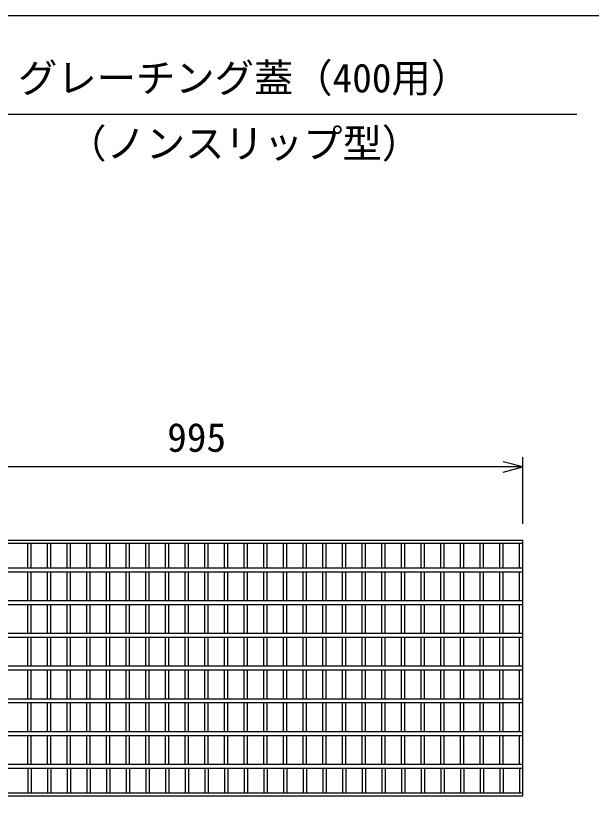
# Model space of a CAD drawing. Units: millimetres, scale not verified. Extents: x -16800 to 16800, y -5940 to 5940.
# Drawn here: x -2256 to -1379, y 1122 to 2335 of the extents above; entities that cross this region are included whole.
import ezdxf
from ezdxf.enums import TextEntityAlignment as Align

# ---------------------------------------------------------------- set-up
doc = ezdxf.new("R2010")
doc.units = ezdxf.units.MM
doc.header["$LTSCALE"] = 20
for name, color, linetype, lineweight in [('0-0_DIM', 7, 'Continuous', 25), ('0-2_HATCH', 6, 'Continuous', 25), ('0-6_TXT', 7, 'Continuous', 25)]:
    doc.layers.add(name, color=color, linetype=linetype, lineweight=lineweight)
doc.styles.add('ＭＳ ゴシック', font='')
doc.styles.get('ＭＳ ゴシック').set_extended_font_data('MS Gothic')

msp = doc.modelspace()

# ---------------------------------------------------------------- linework, layer by layer
at = {"layer": '0-0_DIM'}
for p, q in [((-1483.07, 1559.31), (-1483.07, 1660.9)), ((-1483.07, 1645.9), (-2478.07, 1645.9))]:
    msp.add_line(p, q, dxfattribs=at)
msp.add_lwpolyline([(-1513.07, 1637.86), (-1483.07, 1645.9), (-1513.07, 1653.94)], dxfattribs=at)
at = {"layer": '0-2_HATCH'}
for p, q in [((-2478.07, 1534.09), (-1483.07, 1534.09)), ((-2478.07, 1529.59), (-1483.07, 1529.59)), ((-2238.07, 1492.09), (-2238.07, 1529.59)), ((-2233.07, 1492.09), (-2233.07, 1529.59)), ((-2208.07, 1492.09), (-2208.07, 1529.59)), ((-2203.07, 1492.09), (-2203.07, 1529.59)), ((-2178.07, 1492.09), (-2178.07, 1529.59)), ((-2173.07, 1492.09), (-2173.07, 1529.59)), ((-2148.07, 1492.09), (-2148.07, 1529.59)), ((-2143.07, 1492.09), (-2143.07, 1529.59)), ((-2118.07, 1492.09), (-2118.07, 1529.59)), ((-2113.07, 1492.09), (-2113.07, 1529.59)), ((-2088.07, 1492.09), (-2088.07, 1529.59)), ((-2083.07, 1492.09), (-2083.07, 1529.59)), ((-2058.07, 1492.09), (-2058.07, 1529.59)), ((-2053.07, 1492.09), (-2053.07, 1529.59)), ((-2028.07, 1492.09), (-2028.07, 1529.59)), ((-2023.07, 1492.09), (-2023.07, 1529.59)), ((-1998.07, 1492.09), (-1998.07, 1529.59)), ((-1993.07, 1492.09), (-1993.07, 1529.59)), ((-1968.07, 1492.09), (-1968.07, 1529.59)), ((-1963.07, 1492.09), (-1963.07, 1529.59)), ((-1938.07, 1492.09), (-1938.07, 1529.59)), ((-1933.07, 1492.09), (-1933.07, 1529.59)), ((-1908.07, 1492.09), (-1908.07, 1529.59)), ((-1903.07, 1492.09), (-1903.07, 1529.59)), ((-1878.07, 1492.09), (-1878.07, 1529.59)), ((-1873.07, 1492.09), (-1873.07, 1529.59)), ((-1848.07, 1492.09), (-1848.07, 1529.59)), ((-1843.07, 1492.09), (-1843.07, 1529.59)), ((-1818.07, 1492.09), (-1818.07, 1529.59)), ((-1813.07, 1492.09), (-1813.07, 1529.59)), ((-1788.07, 1492.09), (-1788.07, 1529.59)), ((-1783.07, 1492.09), (-1783.07, 1529.59)), ((-1758.07, 1492.09), (-1758.07, 1529.59)), ((-1753.07, 1492.09), (-1753.07, 1529.59)), ((-1728.07, 1492.09), (-1728.07, 1529.59)), ((-1723.07, 1492.09), (-1723.07, 1529.59)), ((-1698.07, 1492.09), (-1698.07, 1529.59)), ((-1693.07, 1492.09), (-1693.07, 1529.59)), ((-1668.07, 1492.09), (-1668.07, 1529.59)), ((-1663.07, 1492.09), (-1663.07, 1529.59)), ((-1638.07, 1492.09), (-1638.07, 1529.59)), ((-1633.07, 1492.09), (-1633.07, 1529.59)), ((-1608.07, 1492.09), (-1608.07, 1529.59)), ((-1603.07, 1492.09), (-1603.07, 1529.59)), ((-1578.07, 1492.09), (-1578.07, 1529.59)), ((-1573.07, 1492.09), (-1573.07, 1529.59)), ((-1548.07, 1492.09), (-1548.07, 1529.59)), ((-1543.07, 1492.09), (-1543.07, 1529.59)), ((-1518.07, 1492.09), (-1518.07, 1529.59)), ((-1513.07, 1492.09), (-1513.07, 1529.59)), ((-1488.07, 1492.09), (-1488.07, 1529.59)), ((-1483.07, 1144.09), (-1483.07, 1534.09)), ((-2478.07, 1492.09), (-1483.07, 1492.09)), ((-2478.07, 1486.09), (-1483.07, 1486.09)), ((-2238.07, 1442.09), (-2238.07, 1486.09)), ((-2233.07, 1442.09), (-2233.07, 1486.09)), ((-2208.07, 1442.09), (-2208.07, 1486.09)), ((-2203.07, 1442.09), (-2203.07, 1486.09)), ((-2178.07, 1442.09), (-2178.07, 1486.09)), ((-2173.07, 1442.09), (-2173.07, 1486.09)), ((-2148.07, 1442.09), (-2148.07, 1486.09)), ((-2143.07, 1442.09), (-2143.07, 1486.09)), ((-2118.07, 1442.09), (-2118.07, 1486.09)), ((-2113.07, 1442.09), (-2113.07, 1486.09)), ((-2088.07, 1442.09), (-2088.07, 1486.09)), ((-2083.07, 1442.09), (-2083.07, 1486.09)), ((-2058.07, 1442.09), (-2058.07, 1486.09)), ((-2053.07, 1442.09), (-2053.07, 1486.09)), ((-2028.07, 1442.09), (-2028.07, 1486.09)), ((-2023.07, 1442.09), (-2023.07, 1486.09)), ((-1998.07, 1442.09), (-1998.07, 1486.09)), ((-1993.07, 1442.09), (-1993.07, 1486.09)), ((-1968.07, 1442.09), (-1968.07, 1486.09)), ((-1963.07, 1442.09), (-1963.07, 1486.09)), ((-1938.07, 1442.09), (-1938.07, 1486.09)), ((-1933.07, 1442.09), (-1933.07, 1486.09)), ((-1908.07, 1442.09), (-1908.07, 1486.09)), ((-1903.07, 1442.09), (-1903.07, 1486.09)), ((-1878.07, 1442.09), (-1878.07, 1486.09)), ((-1873.07, 1442.09), (-1873.07, 1486.09)), ((-1848.07, 1442.09), (-1848.07, 1486.09)), ((-1843.07, 1442.09), (-1843.07, 1486.09)), ((-1818.07, 1442.09), (-1818.07, 1486.09)), ((-1813.07, 1442.09), (-1813.07, 1486.09)), ((-1788.07, 1442.09), (-1788.07, 1486.09)), ((-1783.07, 1442.09), (-1783.07, 1486.09)), ((-1758.07, 1442.09), (-1758.07, 1486.09)), ((-1753.07, 1442.09), (-1753.07, 1486.09)), ((-1728.07, 1442.09), (-1728.07, 1486.09)), ((-1723.07, 1442.09), (-1723.07, 1486.09)), ((-1698.07, 1442.09), (-1698.07, 1486.09)), ((-1693.07, 1442.09), (-1693.07, 1486.09)), ((-1668.07, 1442.09), (-1668.07, 1486.09)), ((-1663.07, 1442.09), (-1663.07, 1486.09)), ((-1638.07, 1442.09), (-1638.07, 1486.09)), ((-1633.07, 1442.09), (-1633.07, 1486.09)), ((-1608.07, 1442.09), (-1608.07, 1486.09)), ((-1603.07, 1442.09), (-1603.07, 1486.09)), ((-1578.07, 1442.09), (-1578.07, 1486.09)), ((-1573.07, 1442.09), (-1573.07, 1486.09)), ((-1548.07, 1442.09), (-1548.07, 1486.09)), ((-1543.07, 1442.09), (-1543.07, 1486.09)), ((-1518.07, 1442.09), (-1518.07, 1486.09)), ((-1513.07, 1442.09), (-1513.07, 1486.09)), ((-1488.07, 1442.09), (-1488.07, 1486.09)), ((-2478.07, 1442.09), (-1483.07, 1442.09)), ((-2478.07, 1436.09), (-1483.07, 1436.09)), ((-2238.07, 1392.09), (-2238.07, 1436.09)), ((-2233.07, 1392.09), (-2233.07, 1436.09)), ((-2208.07, 1392.09), (-2208.07, 1436.09)), ((-2203.07, 1392.09), (-2203.07, 1436.09)), ((-2178.07, 1392.09), (-2178.07, 1436.09)), ((-2173.07, 1392.09), (-2173.07, 1436.09)), ((-2148.07, 1392.09), (-2148.07, 1436.09)), ((-2143.07, 1392.09), (-2143.07, 1436.09)), ((-2118.07, 1392.09), (-2118.07, 1436.09)), ((-2113.07, 1392.09), (-2113.07, 1436.09)), ((-2088.07, 1392.09), (-2088.07, 1436.09)), ((-2083.07, 1392.09), (-2083.07, 1436.09)), ((-2058.07, 1392.09), (-2058.07, 1436.09)), ((-2053.07, 1392.09), (-2053.07, 1436.09)), ((-2028.07, 1392.09), (-2028.07, 1436.09)), ((-2023.07, 1392.09), (-2023.07, 1436.09)), ((-1998.07, 1392.09), (-1998.07, 1436.09)), ((-1993.07, 1392.09), (-1993.07, 1436.09)), ((-1968.07, 1392.09), (-1968.07, 1436.09)), ((-1963.07, 1392.09), (-1963.07, 1436.09)), ((-1938.07, 1392.09), (-1938.07, 1436.09)), ((-1933.07, 1392.09), (-1933.07, 1436.09)), ((-1908.07, 1392.09), (-1908.07, 1436.09)), ((-1903.07, 1392.09), (-1903.07, 1436.09)), ((-1878.07, 1392.09), (-1878.07, 1436.09)), ((-1873.07, 1392.09), (-1873.07, 1436.09)), ((-1848.07, 1392.09), (-1848.07, 1436.09)), ((-1843.07, 1392.09), (-1843.07, 1436.09)), ((-1818.07, 1392.09), (-1818.07, 1436.09)), ((-1813.07, 1392.09), (-1813.07, 1436.09)), ((-1788.07, 1392.09), (-1788.07, 1436.09)), ((-1783.07, 1392.09), (-1783.07, 1436.09)), ((-1758.07, 1392.09), (-1758.07, 1436.09)), ((-1753.07, 1392.09), (-1753.07, 1436.09)), ((-1728.07, 1392.09), (-1728.07, 1436.09)), ((-1723.07, 1392.09), (-1723.07, 1436.09)), ((-1698.07, 1392.09), (-1698.07, 1436.09)), ((-1693.07, 1392.09), (-1693.07, 1436.09)), ((-1668.07, 1392.09), (-1668.07, 1436.09)), ((-1663.07, 1392.09), (-1663.07, 1436.09)), ((-1638.07, 1392.09), (-1638.07, 1436.09)), ((-1633.07, 1392.09), (-1633.07, 1436.09)), ((-1608.07, 1392.09), (-1608.07, 1436.09)), ((-1603.07, 1392.09), (-1603.07, 1436.09)), ((-1578.07, 1392.09), (-1578.07, 1436.09)), ((-1573.07, 1392.09), (-1573.07, 1436.09)), ((-1548.07, 1392.09), (-1548.07, 1436.09)), ((-1543.07, 1392.09), (-1543.07, 1436.09)), ((-1518.07, 1392.09), (-1518.07, 1436.09)), ((-1513.07, 1392.09), (-1513.07, 1436.09)), ((-1488.07, 1392.09), (-1488.07, 1436.09)), ((-2478.07, 1392.09), (-1483.07, 1392.09)), ((-2478.07, 1386.09), (-1483.07, 1386.09)), ((-2238.07, 1342.09), (-2238.07, 1386.09)), ((-2233.07, 1342.09), (-2233.07, 1386.09)), ((-2208.07, 1342.09), (-2208.07, 1386.09)), ((-2203.07, 1342.09), (-2203.07, 1386.09)), ((-2178.07, 1342.09), (-2178.07, 1386.09)), ((-2173.07, 1342.09), (-2173.07, 1386.09)), ((-2148.07, 1342.09), (-2148.07, 1386.09)), ((-2143.07, 1342.09), (-2143.07, 1386.09)), ((-2118.07, 1342.09), (-2118.07, 1386.09)), ((-2113.07, 1342.09), (-2113.07, 1386.09)), ((-2088.07, 1342.09), (-2088.07, 1386.09)), ((-2083.07, 1342.09), (-2083.07, 1386.09)), ((-2058.07, 1342.09), (-2058.07, 1386.09)), ((-2053.07, 1342.09), (-2053.07, 1386.09)), ((-2028.07, 1342.09), (-2028.07, 1386.09)), ((-2023.07, 1342.09), (-2023.07, 1386.09)), ((-1998.07, 1342.09), (-1998.07, 1386.09)), ((-1993.07, 1342.09), (-1993.07, 1386.09)), ((-1968.07, 1342.09), (-1968.07, 1386.09)), ((-1963.07, 1342.09), (-1963.07, 1386.09)), ((-1938.07, 1342.09), (-1938.07, 1386.09)), ((-1933.07, 1342.09), (-1933.07, 1386.09)), ((-1908.07, 1342.09), (-1908.07, 1386.09)), ((-1903.07, 1342.09), (-1903.07, 1386.09)), ((-1878.07, 1342.09), (-1878.07, 1386.09)), ((-1873.07, 1342.09), (-1873.07, 1386.09)), ((-1848.07, 1342.09), (-1848.07, 1386.09)), ((-1843.07, 1342.09), (-1843.07, 1386.09)), ((-1818.07, 1342.09), (-1818.07, 1386.09)), ((-1813.07, 1342.09), (-1813.07, 1386.09)), ((-1788.07, 1342.09), (-1788.07, 1386.09)), ((-1783.07, 1342.09), (-1783.07, 1386.09)), ((-1758.07, 1342.09), (-1758.07, 1386.09)), ((-1753.07, 1342.09), (-1753.07, 1386.09)), ((-1728.07, 1342.09), (-1728.07, 1386.09)), ((-1723.07, 1342.09), (-1723.07, 1386.09)), ((-1698.07, 1342.09), (-1698.07, 1386.09)), ((-1693.07, 1342.09), (-1693.07, 1386.09)), ((-1668.07, 1342.09), (-1668.07, 1386.09)), ((-1663.07, 1342.09), (-1663.07, 1386.09)), ((-1638.07, 1342.09), (-1638.07, 1386.09)), ((-1633.07, 1342.09), (-1633.07, 1386.09)), ((-1608.07, 1342.09), (-1608.07, 1386.09)), ((-1603.07, 1342.09), (-1603.07, 1386.09)), ((-1578.07, 1342.09), (-1578.07, 1386.09)), ((-1573.07, 1342.09), (-1573.07, 1386.09)), ((-1548.07, 1342.09), (-1548.07, 1386.09)), ((-1543.07, 1342.09), (-1543.07, 1386.09)), ((-1518.07, 1342.09), (-1518.07, 1386.09)), ((-1513.07, 1342.09), (-1513.07, 1386.09)), ((-1488.07, 1342.09), (-1488.07, 1386.09)), ((-2478.07, 1342.09), (-1483.07, 1342.09)), ((-2478.07, 1336.09), (-1483.07, 1336.09)), ((-2238.07, 1292.09), (-2238.07, 1336.09)), ((-2233.07, 1292.09), (-2233.07, 1336.09)), ((-2208.07, 1292.09), (-2208.07, 1336.09)), ((-2203.07, 1292.09), (-2203.07, 1336.09)), ((-2178.07, 1292.09), (-2178.07, 1336.09)), ((-2173.07, 1292.09), (-2173.07, 1336.09)), ((-2148.07, 1292.09), (-2148.07, 1336.09)), ((-2143.07, 1292.09), (-2143.07, 1336.09)), ((-2118.07, 1292.09), (-2118.07, 1336.09)), ((-2113.07, 1292.09), (-2113.07, 1336.09)), ((-2088.07, 1292.09), (-2088.07, 1336.09)), ((-2083.07, 1292.09), (-2083.07, 1336.09)), ((-2058.07, 1292.09), (-2058.07, 1336.09)), ((-2053.07, 1292.09), (-2053.07, 1336.09)), ((-2028.07, 1292.09), (-2028.07, 1336.09)), ((-2023.07, 1292.09), (-2023.07, 1336.09)), ((-1998.07, 1292.09), (-1998.07, 1336.09)), ((-1993.07, 1292.09), (-1993.07, 1336.09)), ((-1968.07, 1292.09), (-1968.07, 1336.09)), ((-1963.07, 1292.09), (-1963.07, 1336.09)), ((-1938.07, 1292.09), (-1938.07, 1336.09)), ((-1933.07, 1292.09), (-1933.07, 1336.09)), ((-1908.07, 1292.09), (-1908.07, 1336.09)), ((-1903.07, 1292.09), (-1903.07, 1336.09)), ((-1878.07, 1292.09), (-1878.07, 1336.09)), ((-1873.07, 1292.09), (-1873.07, 1336.09)), ((-1848.07, 1292.09), (-1848.07, 1336.09)), ((-1843.07, 1292.09), (-1843.07, 1336.09)), ((-1818.07, 1292.09), (-1818.07, 1336.09)), ((-1813.07, 1292.09), (-1813.07, 1336.09)), ((-1788.07, 1292.09), (-1788.07, 1336.09)), ((-1783.07, 1292.09), (-1783.07, 1336.09)), ((-1758.07, 1292.09), (-1758.07, 1336.09)), ((-1753.07, 1292.09), (-1753.07, 1336.09)), ((-1728.07, 1292.09), (-1728.07, 1336.09)), ((-1723.07, 1292.09), (-1723.07, 1336.09)), ((-1698.07, 1292.09), (-1698.07, 1336.09)), ((-1693.07, 1292.09), (-1693.07, 1336.09)), ((-1668.07, 1292.09), (-1668.07, 1336.09)), ((-1663.07, 1292.09), (-1663.07, 1336.09)), ((-1638.07, 1292.09), (-1638.07, 1336.09)), ((-1633.07, 1292.09), (-1633.07, 1336.09)), ((-1608.07, 1292.09), (-1608.07, 1336.09)), ((-1603.07, 1292.09), (-1603.07, 1336.09)), ((-1578.07, 1292.09), (-1578.07, 1336.09)), ((-1573.07, 1292.09), (-1573.07, 1336.09)), ((-1548.07, 1292.09), (-1548.07, 1336.09)), ((-1543.07, 1292.09), (-1543.07, 1336.09)), ((-1518.07, 1292.09), (-1518.07, 1336.09)), ((-1513.07, 1292.09), (-1513.07, 1336.09)), ((-1488.07, 1292.09), (-1488.07, 1336.09)), ((-2478.07, 1292.09), (-1483.07, 1292.09)), ((-2478.07, 1286.09), (-1483.07, 1286.09)), ((-2238.07, 1242.09), (-2238.07, 1286.09)), ((-2233.07, 1242.09), (-2233.07, 1286.09)), ((-2208.07, 1242.09), (-2208.07, 1286.09)), ((-2203.07, 1242.09), (-2203.07, 1286.09)), ((-2178.07, 1242.09), (-2178.07, 1286.09)), ((-2173.07, 1242.09), (-2173.07, 1286.09)), ((-2148.07, 1242.09), (-2148.07, 1286.09)), ((-2143.07, 1242.09), (-2143.07, 1286.09)), ((-2118.07, 1242.09), (-2118.07, 1286.09)), ((-2113.07, 1242.09), (-2113.07, 1286.09)), ((-2088.07, 1242.09), (-2088.07, 1286.09)), ((-2083.07, 1242.09), (-2083.07, 1286.09)), ((-2058.07, 1242.09), (-2058.07, 1286.09)), ((-2053.07, 1242.09), (-2053.07, 1286.09)), ((-2028.07, 1242.09), (-2028.07, 1286.09)), ((-2023.07, 1242.09), (-2023.07, 1286.09)), ((-1998.07, 1242.09), (-1998.07, 1286.09)), ((-1993.07, 1242.09), (-1993.07, 1286.09)), ((-1968.07, 1242.09), (-1968.07, 1286.09)), ((-1963.07, 1242.09), (-1963.07, 1286.09)), ((-1938.07, 1242.09), (-1938.07, 1286.09)), ((-1933.07, 1242.09), (-1933.07, 1286.09)), ((-1908.07, 1242.09), (-1908.07, 1286.09)), ((-1903.07, 1242.09), (-1903.07, 1286.09)), ((-1878.07, 1242.09), (-1878.07, 1286.09)), ((-1873.07, 1242.09), (-1873.07, 1286.09)), ((-1848.07, 1242.09), (-1848.07, 1286.09)), ((-1843.07, 1242.09), (-1843.07, 1286.09)), ((-1818.07, 1242.09), (-1818.07, 1286.09)), ((-1813.07, 1242.09), (-1813.07, 1286.09)), ((-1788.07, 1242.09), (-1788.07, 1286.09)), ((-1783.07, 1242.09), (-1783.07, 1286.09)), ((-1758.07, 1242.09), (-1758.07, 1286.09)), ((-1753.07, 1242.09), (-1753.07, 1286.09)), ((-1728.07, 1242.09), (-1728.07, 1286.09)), ((-1723.07, 1242.09), (-1723.07, 1286.09)), ((-1698.07, 1242.09), (-1698.07, 1286.09)), ((-1693.07, 1242.09), (-1693.07, 1286.09)), ((-1668.07, 1242.09), (-1668.07, 1286.09)), ((-1663.07, 1242.09), (-1663.07, 1286.09)), ((-1638.07, 1242.09), (-1638.07, 1286.09)), ((-1633.07, 1242.09), (-1633.07, 1286.09)), ((-1608.07, 1242.09), (-1608.07, 1286.09)), ((-1603.07, 1242.09), (-1603.07, 1286.09)), ((-1578.07, 1242.09), (-1578.07, 1286.09)), ((-1573.07, 1242.09), (-1573.07, 1286.09)), ((-1548.07, 1242.09), (-1548.07, 1286.09)), ((-1543.07, 1242.09), (-1543.07, 1286.09)), ((-1518.07, 1242.09), (-1518.07, 1286.09)), ((-1513.07, 1242.09), (-1513.07, 1286.09)), ((-1488.07, 1242.09), (-1488.07, 1286.09)), ((-2478.07, 1242.09), (-1483.07, 1242.09)), ((-2478.07, 1236.09), (-1483.07, 1236.09)), ((-2238.07, 1192.09), (-2238.07, 1236.09)), ((-2233.07, 1192.09), (-2233.07, 1236.09)), ((-2208.07, 1192.09), (-2208.07, 1236.09)), ((-2203.07, 1192.09), (-2203.07, 1236.09)), ((-2178.07, 1192.09), (-2178.07, 1236.09)), ((-2173.07, 1192.09), (-2173.07, 1236.09)), ((-2148.07, 1192.09), (-2148.07, 1236.09)), ((-2143.07, 1192.09), (-2143.07, 1236.09)), ((-2118.07, 1192.09), (-2118.07, 1236.09)), ((-2113.07, 1192.09), (-2113.07, 1236.09)), ((-2088.07, 1192.09), (-2088.07, 1236.09)), ((-2083.07, 1192.09), (-2083.07, 1236.09)), ((-2058.07, 1192.09), (-2058.07, 1236.09)), ((-2053.07, 1192.09), (-2053.07, 1236.09)), ((-2028.07, 1192.09), (-2028.07, 1236.09)), ((-2023.07, 1192.09), (-2023.07, 1236.09)), ((-1998.07, 1192.09), (-1998.07, 1236.09)), ((-1993.07, 1192.09), (-1993.07, 1236.09)), ((-1968.07, 1192.09), (-1968.07, 1236.09)), ((-1963.07, 1192.09), (-1963.07, 1236.09)), ((-1938.07, 1192.09), (-1938.07, 1236.09)), ((-1933.07, 1192.09), (-1933.07, 1236.09)), ((-1908.07, 1192.09), (-1908.07, 1236.09)), ((-1903.07, 1192.09), (-1903.07, 1236.09)), ((-1878.07, 1192.09), (-1878.07, 1236.09)), ((-1873.07, 1192.09), (-1873.07, 1236.09)), ((-1848.07, 1192.09), (-1848.07, 1236.09)), ((-1843.07, 1192.09), (-1843.07, 1236.09)), ((-1818.07, 1192.09), (-1818.07, 1236.09)), ((-1813.07, 1192.09), (-1813.07, 1236.09)), ((-1788.07, 1192.09), (-1788.07, 1236.09)), ((-1783.07, 1192.09), (-1783.07, 1236.09)), ((-1758.07, 1192.09), (-1758.07, 1236.09)), ((-1753.07, 1192.09), (-1753.07, 1236.09)), ((-1728.07, 1192.09), (-1728.07, 1236.09)), ((-1723.07, 1192.09), (-1723.07, 1236.09)), ((-1698.07, 1192.09), (-1698.07, 1236.09)), ((-1693.07, 1192.09), (-1693.07, 1236.09)), ((-1668.07, 1192.09), (-1668.07, 1236.09)), ((-1663.07, 1192.09), (-1663.07, 1236.09)), ((-1638.07, 1192.09), (-1638.07, 1236.09)), ((-1633.07, 1192.09), (-1633.07, 1236.09)), ((-1608.07, 1192.09), (-1608.07, 1236.09)), ((-1603.07, 1192.09), (-1603.07, 1236.09)), ((-1578.07, 1192.09), (-1578.07, 1236.09)), ((-1573.07, 1192.09), (-1573.07, 1236.09)), ((-1548.07, 1192.09), (-1548.07, 1236.09)), ((-1543.07, 1192.09), (-1543.07, 1236.09)), ((-1518.07, 1192.09), (-1518.07, 1236.09)), ((-1513.07, 1192.09), (-1513.07, 1236.09)), ((-1488.07, 1192.09), (-1488.07, 1236.09)), ((-2478.07, 1192.09), (-1483.07, 1192.09)), ((-2478.07, 1186.09), (-1483.07, 1186.09)), ((-2238.07, 1186.09), (-2238.07, 1148.59)), ((-2233.07, 1186.09), (-2233.07, 1148.59)), ((-2208.07, 1186.09), (-2208.07, 1148.59)), ((-2203.07, 1186.09), (-2203.07, 1148.59)), ((-2178.07, 1186.09), (-2178.07, 1148.59)), ((-2173.07, 1186.09), (-2173.07, 1148.59)), ((-2148.07, 1186.09), (-2148.07, 1148.59)), ((-2143.07, 1186.09), (-2143.07, 1148.59)), ((-2118.07, 1186.09), (-2118.07, 1148.59)), ((-2113.07, 1186.09), (-2113.07, 1148.59)), ((-2088.07, 1186.09), (-2088.07, 1148.59)), ((-2083.07, 1186.09), (-2083.07, 1148.59)), ((-2058.07, 1186.09), (-2058.07, 1148.59)), ((-2053.07, 1186.09), (-2053.07, 1148.59)), ((-2028.07, 1186.09), (-2028.07, 1148.59)), ((-2023.07, 1186.09), (-2023.07, 1148.59)), ((-1998.07, 1186.09), (-1998.07, 1148.59)), ((-1993.07, 1186.09), (-1993.07, 1148.59)), ((-1968.07, 1186.09), (-1968.07, 1148.59)), ((-1963.07, 1186.09), (-1963.07, 1148.59)), ((-1938.07, 1186.09), (-1938.07, 1148.59)), ((-1933.07, 1186.09), (-1933.07, 1148.59)), ((-1908.07, 1186.09), (-1908.07, 1148.59)), ((-1903.07, 1186.09), (-1903.07, 1148.59)), ((-1878.07, 1186.09), (-1878.07, 1148.59)), ((-1873.07, 1186.09), (-1873.07, 1148.59)), ((-1848.07, 1186.09), (-1848.07, 1148.59)), ((-1843.07, 1186.09), (-1843.07, 1148.59)), ((-1818.07, 1186.09), (-1818.07, 1148.59)), ((-1813.07, 1186.09), (-1813.07, 1148.59)), ((-1788.07, 1186.09), (-1788.07, 1148.59)), ((-1783.07, 1186.09), (-1783.07, 1148.59)), ((-1758.07, 1186.09), (-1758.07, 1148.59)), ((-1753.07, 1186.09), (-1753.07, 1148.59)), ((-1728.07, 1186.09), (-1728.07, 1148.59)), ((-1723.07, 1186.09), (-1723.07, 1148.59)), ((-1698.07, 1186.09), (-1698.07, 1148.59)), ((-1693.07, 1186.09), (-1693.07, 1148.59)), ((-1668.07, 1186.09), (-1668.07, 1148.59)), ((-1663.07, 1186.09), (-1663.07, 1148.59)), ((-1638.07, 1186.09), (-1638.07, 1148.59)), ((-1633.07, 1186.09), (-1633.07, 1148.59)), ((-1608.07, 1186.09), (-1608.07, 1148.59)), ((-1603.07, 1186.09), (-1603.07, 1148.59)), ((-1578.07, 1186.09), (-1578.07, 1148.59)), ((-1573.07, 1186.09), (-1573.07, 1148.59)), ((-1548.07, 1186.09), (-1548.07, 1148.59)), ((-1543.07, 1186.09), (-1543.07, 1148.59)), ((-1518.07, 1186.09), (-1518.07, 1148.59)), ((-1513.07, 1186.09), (-1513.07, 1148.59)), ((-1488.07, 1186.09), (-1488.07, 1148.59)), ((-2478.07, 1148.59), (-1483.07, 1148.59)), ((-2478.07, 1144.09), (-1483.07, 1144.09))]:
    msp.add_line(p, q, dxfattribs=at)
at = {"layer": '0-6_TXT'}
msp.add_line((-2416.03, 2184.65), (-1400.44, 2184.65), dxfattribs=at)
msp.add_lwpolyline([(-2908.23, -115.35), (-908.23, -115.35), (-908.23, 2334.65), (-2908.23, 2334.65)], close=True, dxfattribs=at)

# ---------------------------------------------------------------- texts
at = {"layer": '0-0_DIM', "style": 'ＭＳ ゴシック'}
msp.add_text('995', height=43.99, dxfattribs=at).set_placement((-2025.57, 1655.9), align=Align.BOTTOM_LEFT)
at = {"layer": '0-6_TXT', "style": 'ＭＳ ゴシック'}
for s, p in [('グレーチング蓋（400用）', (-2253.23, 2204.65)), ('（ノンスリップ型）', (-2178.23, 2104.65))]:
    msp.add_text(s, height=43.99, dxfattribs=at).set_placement(p, align=Align.BOTTOM_LEFT)

doc.saveas('drawing.dxf')
